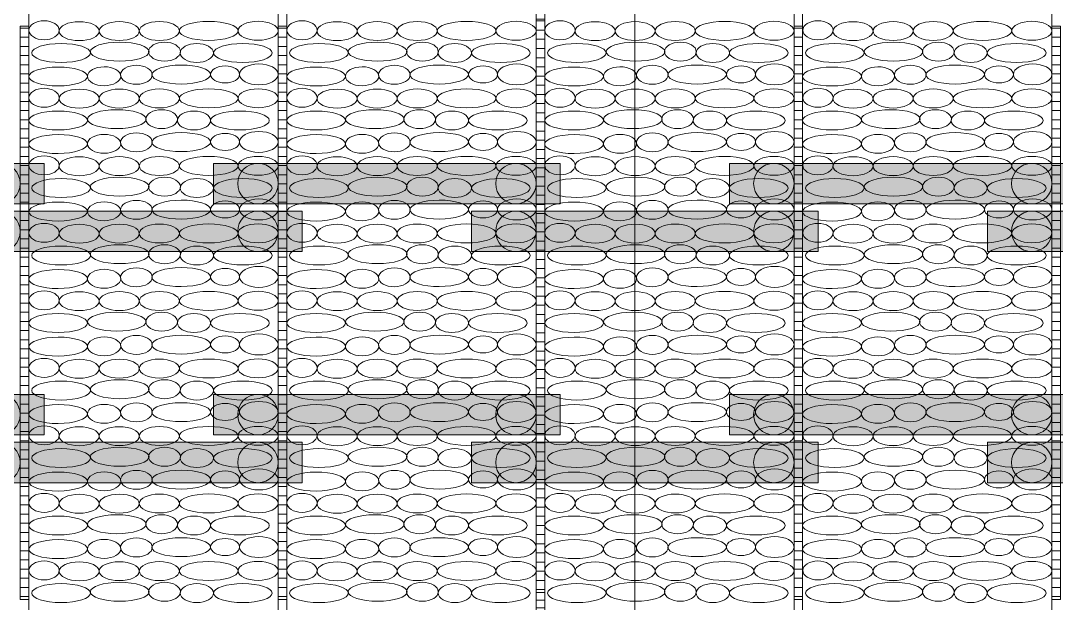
# Model space of a CAD drawing. Header units: inches. Extents: x 523 to 1492, y 69 to 539.
# Drawn here: x 876.34 to 912.2, y 355.06 to 375.24 of the extents above; entities that cross this region are included whole.
import ezdxf

# ---------------------------------------------------------------- set-up
doc = ezdxf.new("R2010")
doc.units = ezdxf.units.IN
doc.header["$MEASUREMENT"] = 0
pattern_1 = [(0, (17.8616, 0.25796), (1e-16, 0.3175), [])]

# ---------------------------------------------------------------- blocks, each defined once
blk = doc.blocks.new('Бут.полосы')
at = {"linetype": 'ByBlock', "lineweight": 15}
h = blk.add_hatch(dxfattribs=at)
h.set_pattern_fill('ANSI31', color=22, scale=0.1, angle=315, style=0)
h.set_pattern_definition(pattern_1)
h.paths.add_polyline_path([(1973.124, -4715.334), (1972.824, -4715.334), (1972.824, -4735.189), (1973.124, -4735.189)])
h = blk.add_hatch(dxfattribs=at)
h.set_pattern_fill('ANSI31', color=22, scale=0.1, angle=315, style=0)
h.set_pattern_definition([(0, (26.79356, 0.01436), (1e-16, 0.3175), [])])
h.paths.add_polyline_path([(1982.056, -4715.577), (1981.756, -4715.577), (1981.756, -4735.433), (1982.056, -4735.433)])
h = blk.add_hatch(dxfattribs=at)
h.set_pattern_fill('ANSI31', color=22, scale=0.1, angle=315, style=0)
h.set_pattern_definition([(0, (35.7254, 0.01436), (1e-16, 0.3175), [])])
h.paths.add_polyline_path([(1990.988, -4715.577), (1990.688, -4715.577), (1990.688, -4735.433), (1990.988, -4735.433)])
h = blk.add_hatch(dxfattribs=at)
h.set_pattern_fill('ANSI31', color=22, scale=0.1, angle=315, style=0)
h.set_pattern_definition([(0, (53.58904, 0.01436), (1e-16, 0.3175), [])])
h.paths.add_polyline_path([(2008.852, -4715.577), (2008.552, -4715.577), (2008.552, -4735.433), (2008.852, -4735.433)])
h = blk.add_hatch(dxfattribs=at)
h.set_pattern_fill('ANSI31', color=22, scale=0.1, angle=315, style=0)
h.set_pattern_definition([(0, (62.52087, 0.01436), (1e-16, 0.3175), [])])
h.paths.add_polyline_path([(2017.784, -4715.577), (2017.484, -4715.577), (2017.484, -4735.433), (2017.784, -4735.433)])
h = blk.add_hatch(dxfattribs=at)
h.set_pattern_fill('ANSI31', color=22, scale=0.1, angle=315, style=0)
h.set_pattern_definition(pattern_1)
h.paths.add_polyline_path([(1973.124, -4735.447), (1972.824, -4735.447), (1972.824, -4755.303), (1973.124, -4755.303)])
at = {"color": 7, "linetype": 'ByBlock', "lineweight": 15}
for points in [[(1973.124, -4775.784), (1981.756, -4775.784), (1981.756, -4691.934), (1973.124, -4691.934)], [(1982.056, -4776.027), (1990.688, -4776.027), (1990.688, -4691.934), (1982.056, -4691.934)], [(2008.852, -4776.027), (2017.484, -4776.027), (2017.484, -4691.934), (2008.852, -4691.934)], [(2017.784, -4776.027), (2026.416, -4776.027), (2026.416, -4691.934), (2017.784, -4691.934)]]:
    blk.add_lwpolyline(points, close=True, dxfattribs=at)
at = {"color": 22, "linetype": 'ByBlock', "lineweight": 15}
for points in [[(1973.124, -4715.334), (1972.824, -4715.334), (1972.824, -4735.189), (1973.124, -4735.189)], [(1982.056, -4715.577), (1981.756, -4715.577), (1981.756, -4735.433), (1982.056, -4735.433)], [(1990.988, -4715.577), (1990.688, -4715.577), (1990.688, -4735.433), (1990.988, -4735.433)], [(2008.852, -4715.577), (2008.552, -4715.577), (2008.552, -4735.433), (2008.852, -4735.433)], [(2017.784, -4715.577), (2017.484, -4715.577), (2017.484, -4735.433), (2017.784, -4735.433)], [(1973.124, -4735.447), (1972.824, -4735.447), (1972.824, -4755.303), (1973.124, -4755.303)]]:
    blk.add_lwpolyline(points, close=True, dxfattribs=at)
at = {"color": 253, "linetype": 'ByBlock', "lineweight": 15}
for centre, major_axis, ratio in [((1973.652, -4715.72), (-0.525, 0), 0.625314), ((1974.867, -4715.751), (0.694, 0), 0.47197), ((1976.255, -4715.747), (0.694, 0), 0.47197), ((1977.643, -4715.744), (0.694, 0), 0.47197), ((1979.353, -4715.741), (1.016, 0), 0.322367), ((1981.063, -4715.737), (0.694, 0), 0.47197), ((1982.584, -4715.72), (-0.525, 0), 0.625314), ((1983.799, -4715.751), (0.694, 0), 0.47197), ((1985.187, -4715.747), (0.694, 0), 0.47197), ((1986.575, -4715.744), (0.694, 0), 0.47197), ((1988.285, -4715.741), (1.016, 0), 0.322367), ((1989.994, -4715.737), (0.694, 0), 0.47197), ((2009.379, -4715.72), (-0.525, 0), 0.625314), ((2010.595, -4715.751), (0.694, 0), 0.47197), ((2011.982, -4715.747), (0.694, 0), 0.47197), ((2013.37, -4715.744), (0.694, 0), 0.47197), ((2015.08, -4715.741), (1.016, 0), 0.322367), ((2016.79, -4715.737), (0.694, 0), 0.47197), ((2018.311, -4715.72), (-0.525, 0), 0.625314), ((2019.527, -4715.751), (0.694, 0), 0.47197), ((2020.914, -4715.747), (0.694, 0), 0.47197), ((2022.302, -4715.744), (0.694, 0), 0.47197), ((2024.012, -4715.741), (1.016, 0), 0.322367), ((2025.722, -4715.737), (0.694, 0), 0.47197), ((1974.239, -4716.506), (1.016, 0), 0.322367), ((1976.271, -4716.461), (1.016, 0), 0.322367), ((1977.823, -4716.461), (0.549, 0), 0.596748), ((1980.534, -4716.506), (1.016, 0), 0.322367), ((1983.171, -4716.506), (1.016, 0), 0.322367), ((1985.203, -4716.461), (1.016, 0), 0.322367), ((1986.755, -4716.461), (0.549, 0), 0.596748), ((1989.466, -4716.506), (1.016, 0), 0.322367), ((2009.967, -4716.506), (1.016, 0), 0.322367), ((2011.999, -4716.461), (1.016, 0), 0.322367), ((2013.55, -4716.461), (0.549, 0), 0.596748), ((2016.261, -4716.506), (1.016, 0), 0.322367), ((2018.899, -4716.506), (1.016, 0), 0.322367), ((2020.931, -4716.461), (1.016, 0), 0.322367), ((2022.482, -4716.461), (0.549, 0), 0.596748), ((2025.193, -4716.506), (1.016, 0), 0.322367), ((1975.732, -4717.312), (0.575, 0.003), 0.569135), ((1979.921, -4717.247), (-0.502, 0), 0.586261), ((1981.09, -4717.247), (-0.667, 0), 0.543772), ((1984.664, -4717.312), (0.575, 0.003), 0.569135), ((1988.853, -4717.247), (-0.502, 0), 0.586261), ((1990.022, -4717.247), (-0.667, 0), 0.543772), ((2011.459, -4717.312), (0.575, 0.003), 0.569135), ((2015.648, -4717.247), (-0.502, 0), 0.586261), ((2016.817, -4717.247), (-0.667, 0), 0.543772), ((2020.391, -4717.312), (0.575, 0.003), 0.569135), ((2024.58, -4717.247), (-0.502, 0), 0.586261), ((2025.749, -4717.247), (-0.667, 0), 0.543772), ((1973.652, -4718.057), (-0.525, 0), 0.625314), ((1974.867, -4718.088), (0.694, 0), 0.47197), ((1976.255, -4718.084), (0.694, 0), 0.47197), ((1977.643, -4718.08), (0.694, 0), 0.47197), ((1979.353, -4718.077), (1.016, 0), 0.322367), ((1981.063, -4718.074), (0.694, 0), 0.47197), ((1982.584, -4718.057), (-0.525, 0), 0.625314), ((1983.799, -4718.088), (0.694, 0), 0.47197), ((1985.187, -4718.084), (0.694, 0), 0.47197), ((1986.575, -4718.08), (0.694, 0), 0.47197), ((1988.285, -4718.077), (1.016, 0), 0.322367), ((1989.994, -4718.074), (0.694, 0), 0.47197), ((2009.379, -4718.057), (-0.525, 0), 0.625314), ((2010.595, -4718.088), (0.694, 0), 0.47197), ((2011.982, -4718.084), (0.694, 0), 0.47197), ((2013.37, -4718.08), (0.694, 0), 0.47197), ((2015.08, -4718.077), (1.016, 0), 0.322367), ((2016.79, -4718.074), (0.694, 0), 0.47197), ((2018.311, -4718.057), (-0.525, 0), 0.625314), ((2019.527, -4718.088), (0.694, 0), 0.47197), ((2020.914, -4718.084), (0.694, 0), 0.47197), ((2022.302, -4718.08), (0.694, 0), 0.47197), ((2024.012, -4718.077), (1.016, 0), 0.322367), ((2025.722, -4718.074), (0.694, 0), 0.47197), ((1974.141, -4718.843), (1.016, 0), 0.322367), ((1976.173, -4718.797), (1.016, 0), 0.322367), ((1977.724, -4718.797), (0.549, 0), 0.596748), ((1980.435, -4718.843), (1.016, 0), 0.322367), ((1983.072, -4718.843), (1.016, 0), 0.322367), ((1985.104, -4718.797), (1.016, 0), 0.322367), ((1986.656, -4718.797), (0.549, 0), 0.596748), ((1989.367, -4718.843), (1.016, 0), 0.322367), ((2009.868, -4718.843), (1.016, 0), 0.322367), ((2011.9, -4718.797), (1.016, 0), 0.322367), ((2013.452, -4718.797), (0.549, 0), 0.596748), ((2016.162, -4718.843), (1.016, 0), 0.322367), ((2018.8, -4718.843), (1.016, 0), 0.322367), ((2020.832, -4718.797), (1.016, 0), 0.322367), ((2022.384, -4718.797), (0.549, 0), 0.596748), ((2025.094, -4718.843), (1.016, 0), 0.322367), ((1975.732, -4719.651), (0.575, 0.003), 0.569135), ((1979.921, -4719.586), (-0.502, 0), 0.586261), ((1981.09, -4719.586), (-0.667, 0), 0.543772), ((1984.664, -4719.651), (0.575, 0.003), 0.569135), ((1988.853, -4719.586), (-0.502, 0), 0.586261), ((1990.022, -4719.586), (-0.667, 0), 0.543772), ((2011.459, -4719.651), (0.575, 0.003), 0.569135), ((2015.648, -4719.586), (-0.502, 0), 0.586261), ((2016.817, -4719.586), (-0.667, 0), 0.543772), ((2020.391, -4719.651), (0.575, 0.003), 0.569135), ((2024.58, -4719.586), (-0.502, 0), 0.586261), ((2025.749, -4719.586), (-0.667, 0), 0.543772), ((1973.652, -4720.396), (-0.525, 0), 0.625314), ((1974.867, -4720.427), (0.694, 0), 0.47197), ((1976.255, -4720.423), (0.694, 0), 0.47197), ((1977.643, -4720.419), (0.694, 0), 0.47197), ((1979.353, -4720.416), (1.016, 0), 0.322367), ((1981.063, -4720.413), (0.694, 0), 0.47197), ((1982.584, -4720.396), (-0.525, 0), 0.625314), ((1983.799, -4720.427), (0.694, 0), 0.47197), ((1985.187, -4720.423), (0.694, 0), 0.47197), ((1986.575, -4720.419), (0.694, 0), 0.47197), ((1988.285, -4720.416), (1.016, 0), 0.322367), ((1989.994, -4720.413), (0.694, 0), 0.47197), ((2009.379, -4720.396), (-0.525, 0), 0.625314), ((2010.595, -4720.427), (0.694, 0), 0.47197), ((2011.982, -4720.423), (0.694, 0), 0.47197), ((2013.37, -4720.419), (0.694, 0), 0.47197), ((2015.08, -4720.416), (1.016, 0), 0.322367), ((2016.79, -4720.413), (0.694, 0), 0.47197), ((2018.311, -4720.396), (-0.525, 0), 0.625314), ((2019.527, -4720.427), (0.694, 0), 0.47197), ((2020.914, -4720.423), (0.694, 0), 0.47197), ((2022.302, -4720.419), (0.694, 0), 0.47197), ((2024.012, -4720.416), (1.016, 0), 0.322367), ((2025.722, -4720.413), (0.694, 0), 0.47197), ((1974.239, -4721.182), (1.016, 0), 0.322367), ((1976.271, -4721.136), (1.016, 0), 0.322367), ((1977.823, -4721.136), (0.549, 0), 0.596748), ((1980.534, -4721.182), (1.016, 0), 0.322367), ((1983.171, -4721.182), (1.016, 0), 0.322367), ((1985.203, -4721.136), (1.016, 0), 0.322367), ((1986.755, -4721.136), (0.549, 0), 0.596748), ((1989.466, -4721.182), (1.016, 0), 0.322367), ((2009.967, -4721.182), (1.016, 0), 0.322367), ((2011.999, -4721.136), (1.016, 0), 0.322367), ((2013.55, -4721.136), (0.549, 0), 0.596748), ((2016.261, -4721.182), (1.016, 0), 0.322367), ((2018.899, -4721.182), (1.016, 0), 0.322367), ((2020.931, -4721.136), (1.016, 0), 0.322367), ((2022.482, -4721.136), (0.549, 0), 0.596748), ((2025.193, -4721.182), (1.016, 0), 0.322367), ((1975.732, -4721.988), (0.575, 0.003), 0.569135), ((1979.921, -4721.923), (-0.502, 0), 0.586261), ((1981.09, -4721.923), (-0.667, 0), 0.543772), ((1984.664, -4721.988), (0.575, 0.003), 0.569135), ((1988.853, -4721.923), (-0.502, 0), 0.586261), ((1990.022, -4721.923), (-0.667, 0), 0.543772), ((2011.459, -4721.988), (0.575, 0.003), 0.569135), ((2015.648, -4721.923), (-0.502, 0), 0.586261), ((2016.817, -4721.923), (-0.667, 0), 0.543772), ((2020.391, -4721.988), (0.575, 0.003), 0.569135), ((2024.58, -4721.923), (-0.502, 0), 0.586261), ((2025.749, -4721.923), (-0.667, 0), 0.543772), ((1973.652, -4722.733), (-0.525, 0), 0.625314), ((1974.867, -4722.764), (0.694, 0), 0.47197), ((1976.255, -4722.76), (0.694, 0), 0.47197), ((1977.643, -4722.756), (0.694, 0), 0.47197), ((1979.353, -4722.753), (1.016, 0), 0.322367), ((1981.063, -4722.749), (0.694, 0), 0.47197), ((1982.584, -4722.733), (-0.525, 0), 0.625314), ((1983.799, -4722.764), (0.694, 0), 0.47197), ((1985.187, -4722.76), (0.694, 0), 0.47197), ((1986.575, -4722.756), (0.694, 0), 0.47197), ((1988.285, -4722.753), (1.016, 0), 0.322367), ((1989.994, -4722.749), (0.694, 0), 0.47197), ((2009.379, -4722.733), (-0.525, 0), 0.625314), ((2010.595, -4722.764), (0.694, 0), 0.47197), ((2011.982, -4722.76), (0.694, 0), 0.47197), ((2013.37, -4722.756), (0.694, 0), 0.47197), ((2015.08, -4722.753), (1.016, 0), 0.322367), ((2016.79, -4722.749), (0.694, 0), 0.47197), ((2018.311, -4722.733), (-0.525, 0), 0.625314), ((2019.527, -4722.764), (0.694, 0), 0.47197), ((2020.914, -4722.76), (0.694, 0), 0.47197), ((2022.302, -4722.756), (0.694, 0), 0.47197), ((2024.012, -4722.753), (1.016, 0), 0.322367), ((2025.722, -4722.749), (0.694, 0), 0.47197), ((1974.239, -4723.518), (1.016, 0), 0.322367), ((1976.271, -4723.473), (1.016, 0), 0.322367), ((1977.823, -4723.473), (0.549, 0), 0.596748), ((1980.534, -4723.518), (1.016, 0), 0.322367), ((1983.171, -4723.518), (1.016, 0), 0.322367), ((1985.203, -4723.473), (1.016, 0), 0.322367), ((1986.755, -4723.473), (0.549, 0), 0.596748), ((1989.466, -4723.518), (1.016, 0), 0.322367), ((2009.967, -4723.518), (1.016, 0), 0.322367), ((2011.999, -4723.473), (1.016, 0), 0.322367), ((2013.55, -4723.473), (0.549, 0), 0.596748), ((2016.261, -4723.518), (1.016, 0), 0.322367), ((2018.899, -4723.518), (1.016, 0), 0.322367), ((2020.931, -4723.473), (1.016, 0), 0.322367), ((2022.482, -4723.473), (0.549, 0), 0.596748), ((2025.193, -4723.518), (1.016, 0), 0.322367), ((1979.921, -4724.259), (-0.502, 0), 0.586261), ((1981.09, -4724.259), (-0.667, 0), 0.543772), ((1988.853, -4724.259), (-0.502, 0), 0.586261), ((1990.022, -4724.259), (-0.667, 0), 0.543772), ((2015.648, -4724.259), (-0.502, 0), 0.586261), ((2016.817, -4724.259), (-0.667, 0), 0.543772), ((2024.58, -4724.259), (-0.502, 0), 0.586261), ((2025.749, -4724.259), (-0.667, 0), 0.543772), ((1975.732, -4724.324), (0.575, 0.003), 0.569135), ((1984.664, -4724.324), (0.575, 0.003), 0.569135), ((2011.459, -4724.324), (0.575, 0.003), 0.569135), ((2020.391, -4724.324), (0.575, 0.003), 0.569135), ((1973.652, -4725.069), (-0.525, 0), 0.625314), ((1974.867, -4725.1), (0.694, 0), 0.47197), ((1976.255, -4725.097), (0.694, 0), 0.47197), ((1977.643, -4725.093), (0.694, 0), 0.47197), ((1979.353, -4725.09), (1.016, 0), 0.322367), ((1981.063, -4725.086), (0.694, 0), 0.47197), ((1982.584, -4725.069), (-0.525, 0), 0.625314), ((1983.799, -4725.1), (0.694, 0), 0.47197), ((1985.187, -4725.097), (0.694, 0), 0.47197), ((1986.575, -4725.093), (0.694, 0), 0.47197), ((1988.285, -4725.09), (1.016, 0), 0.322367), ((1989.994, -4725.086), (0.694, 0), 0.47197), ((2009.379, -4725.069), (-0.525, 0), 0.625314), ((2010.595, -4725.1), (0.694, 0), 0.47197), ((2011.982, -4725.097), (0.694, 0), 0.47197), ((2013.37, -4725.093), (0.694, 0), 0.47197), ((2015.08, -4725.09), (1.016, 0), 0.322367), ((2016.79, -4725.086), (0.694, 0), 0.47197), ((2018.311, -4725.069), (-0.525, 0), 0.625314), ((2019.527, -4725.1), (0.694, 0), 0.47197), ((2020.914, -4725.097), (0.694, 0), 0.47197), ((2022.302, -4725.093), (0.694, 0), 0.47197), ((2024.012, -4725.09), (1.016, 0), 0.322367), ((2025.722, -4725.086), (0.694, 0), 0.47197), ((1974.141, -4725.855), (1.016, 0), 0.322367), ((1976.173, -4725.81), (1.016, 0), 0.322367), ((1977.724, -4725.81), (0.549, 0), 0.596748), ((1980.435, -4725.855), (1.016, 0), 0.322367), ((1983.072, -4725.855), (1.016, 0), 0.322367), ((1985.104, -4725.81), (1.016, 0), 0.322367), ((1986.656, -4725.81), (0.549, 0), 0.596748), ((1989.367, -4725.855), (1.016, 0), 0.322367), ((2009.868, -4725.855), (1.016, 0), 0.322367), ((2011.9, -4725.81), (1.016, 0), 0.322367), ((2013.452, -4725.81), (0.549, 0), 0.596748), ((2016.162, -4725.855), (1.016, 0), 0.322367), ((2018.8, -4725.855), (1.016, 0), 0.322367), ((2020.832, -4725.81), (1.016, 0), 0.322367), ((2022.384, -4725.81), (0.549, 0), 0.596748), ((2025.094, -4725.855), (1.016, 0), 0.322367), ((1975.732, -4726.664), (0.575, 0.003), 0.569135), ((1979.921, -4726.598), (-0.502, 0), 0.586261), ((1981.09, -4726.598), (-0.667, 0), 0.543772), ((1984.664, -4726.664), (0.575, 0.003), 0.569135), ((1988.853, -4726.598), (-0.502, 0), 0.586261), ((1990.022, -4726.598), (-0.667, 0), 0.543772), ((2011.459, -4726.664), (0.575, 0.003), 0.569135), ((2015.648, -4726.598), (-0.502, 0), 0.586261), ((2016.817, -4726.598), (-0.667, 0), 0.543772), ((2020.391, -4726.664), (0.575, 0.003), 0.569135), ((2024.58, -4726.598), (-0.502, 0), 0.586261), ((2025.749, -4726.598), (-0.667, 0), 0.543772), ((1973.652, -4727.408), (-0.525, 0), 0.625314), ((1974.867, -4727.439), (0.694, 0), 0.47197), ((1976.255, -4727.436), (0.694, 0), 0.47197), ((1977.643, -4727.432), (0.694, 0), 0.47197), ((1979.353, -4727.429), (1.016, 0), 0.322367), ((1981.063, -4727.425), (0.694, 0), 0.47197), ((1982.584, -4727.408), (-0.525, 0), 0.625314), ((1983.799, -4727.439), (0.694, 0), 0.47197), ((1985.187, -4727.436), (0.694, 0), 0.47197), ((1986.575, -4727.432), (0.694, 0), 0.47197), ((1988.285, -4727.429), (1.016, 0), 0.322367), ((1989.994, -4727.425), (0.694, 0), 0.47197), ((2009.379, -4727.408), (-0.525, 0), 0.625314), ((2010.595, -4727.439), (0.694, 0), 0.47197), ((2011.982, -4727.436), (0.694, 0), 0.47197), ((2013.37, -4727.432), (0.694, 0), 0.47197), ((2015.08, -4727.429), (1.016, 0), 0.322367), ((2016.79, -4727.425), (0.694, 0), 0.47197), ((2018.311, -4727.408), (-0.525, 0), 0.625314), ((2019.527, -4727.439), (0.694, 0), 0.47197), ((2020.914, -4727.436), (0.694, 0), 0.47197), ((2022.302, -4727.432), (0.694, 0), 0.47197), ((2024.012, -4727.429), (1.016, 0), 0.322367), ((2025.722, -4727.425), (0.694, 0), 0.47197), ((1974.239, -4728.194), (1.016, 0), 0.322367), ((1976.271, -4728.149), (1.016, 0), 0.322367), ((1977.823, -4728.149), (0.549, 0), 0.596748), ((1980.534, -4728.194), (1.016, 0), 0.322367), ((1983.171, -4728.194), (1.016, 0), 0.322367), ((1985.203, -4728.149), (1.016, 0), 0.322367), ((1986.755, -4728.149), (0.549, 0), 0.596748), ((1989.466, -4728.194), (1.016, 0), 0.322367), ((2009.967, -4728.194), (1.016, 0), 0.322367), ((2011.999, -4728.149), (1.016, 0), 0.322367), ((2013.55, -4728.149), (0.549, 0), 0.596748), ((2016.261, -4728.194), (1.016, 0), 0.322367), ((2018.899, -4728.194), (1.016, 0), 0.322367), ((2020.931, -4728.149), (1.016, 0), 0.322367), ((2022.482, -4728.149), (0.549, 0), 0.596748), ((2025.193, -4728.194), (1.016, 0), 0.322367), ((1979.921, -4728.935), (-0.502, 0), 0.586261), ((1981.09, -4728.935), (-0.667, 0), 0.543772), ((1988.853, -4728.935), (-0.502, 0), 0.586261), ((1990.022, -4728.935), (-0.667, 0), 0.543772), ((2015.648, -4728.935), (-0.502, 0), 0.586261), ((2016.817, -4728.935), (-0.667, 0), 0.543772), ((2024.58, -4728.935), (-0.502, 0), 0.586261), ((2025.749, -4728.935), (-0.667, 0), 0.543772), ((1975.732, -4729), (0.575, 0.003), 0.569135), ((1984.664, -4729), (0.575, 0.003), 0.569135), ((2011.459, -4729), (0.575, 0.003), 0.569135), ((2020.391, -4729), (0.575, 0.003), 0.569135), ((1973.652, -4729.745), (-0.525, 0), 0.625314), ((1974.867, -4729.776), (0.694, 0), 0.47197), ((1976.255, -4729.772), (0.694, 0), 0.47197), ((1977.643, -4729.769), (0.694, 0), 0.47197), ((1979.353, -4729.765), (1.016, 0), 0.322367), ((1981.063, -4729.762), (0.694, 0), 0.47197), ((1982.584, -4729.745), (-0.525, 0), 0.625314), ((1983.799, -4729.776), (0.694, 0), 0.47197), ((1985.187, -4729.772), (0.694, 0), 0.47197), ((1986.575, -4729.769), (0.694, 0), 0.47197), ((1988.285, -4729.765), (1.016, 0), 0.322367), ((1989.994, -4729.762), (0.694, 0), 0.47197), ((2009.379, -4729.745), (-0.525, 0), 0.625314), ((2010.595, -4729.776), (0.694, 0), 0.47197), ((2011.982, -4729.772), (0.694, 0), 0.47197), ((2013.37, -4729.769), (0.694, 0), 0.47197), ((2015.08, -4729.765), (1.016, 0), 0.322367), ((2016.79, -4729.762), (0.694, 0), 0.47197), ((2018.311, -4729.745), (-0.525, 0), 0.625314), ((2019.527, -4729.776), (0.694, 0), 0.47197), ((2020.914, -4729.772), (0.694, 0), 0.47197), ((2022.302, -4729.769), (0.694, 0), 0.47197), ((2024.012, -4729.765), (1.016, 0), 0.322367), ((2025.722, -4729.762), (0.694, 0), 0.47197), ((1974.239, -4730.531), (1.016, 0), 0.322367), ((1976.271, -4730.486), (1.016, 0), 0.322367), ((1977.823, -4730.486), (0.549, 0), 0.596748), ((1980.534, -4730.531), (1.016, 0), 0.322367), ((1983.171, -4730.531), (1.016, 0), 0.322367), ((1985.203, -4730.486), (1.016, 0), 0.322367), ((1986.755, -4730.486), (0.549, 0), 0.596748), ((1989.466, -4730.531), (1.016, 0), 0.322367), ((2009.967, -4730.531), (1.016, 0), 0.322367), ((2011.999, -4730.486), (1.016, 0), 0.322367), ((2013.55, -4730.486), (0.549, 0), 0.596748), ((2016.261, -4730.531), (1.016, 0), 0.322367), ((2018.899, -4730.531), (1.016, 0), 0.322367), ((2020.931, -4730.486), (1.016, 0), 0.322367), ((2022.482, -4730.486), (0.549, 0), 0.596748), ((2025.193, -4730.531), (1.016, 0), 0.322367), ((1975.732, -4731.337), (0.575, 0.003), 0.569135), ((1979.921, -4731.272), (-0.502, 0), 0.586261), ((1981.09, -4731.272), (-0.667, 0), 0.543772), ((1984.664, -4731.337), (0.575, 0.003), 0.569135), ((1988.853, -4731.272), (-0.502, 0), 0.586261), ((1990.022, -4731.272), (-0.667, 0), 0.543772), ((2011.459, -4731.337), (0.575, 0.003), 0.569135), ((2015.648, -4731.272), (-0.502, 0), 0.586261), ((2016.817, -4731.272), (-0.667, 0), 0.543772), ((2020.391, -4731.337), (0.575, 0.003), 0.569135), ((2024.58, -4731.272), (-0.502, 0), 0.586261), ((2025.749, -4731.272), (-0.667, 0), 0.543772), ((1973.652, -4732.082), (-0.525, 0), 0.625314), ((1974.867, -4732.113), (0.694, 0), 0.47197), ((1976.255, -4732.109), (0.694, 0), 0.47197), ((1977.643, -4732.105), (0.694, 0), 0.47197), ((1979.353, -4732.102), (1.016, 0), 0.322367), ((1981.063, -4732.098), (0.694, 0), 0.47197), ((1982.584, -4732.082), (-0.525, 0), 0.625314), ((1983.799, -4732.113), (0.694, 0), 0.47197), ((1985.187, -4732.109), (0.694, 0), 0.47197), ((1986.575, -4732.105), (0.694, 0), 0.47197), ((1988.285, -4732.102), (1.016, 0), 0.322367), ((1989.994, -4732.098), (0.694, 0), 0.47197), ((2009.379, -4732.082), (-0.525, 0), 0.625314), ((2010.595, -4732.113), (0.694, 0), 0.47197), ((2011.982, -4732.109), (0.694, 0), 0.47197), ((2013.37, -4732.105), (0.694, 0), 0.47197), ((2015.08, -4732.102), (1.016, 0), 0.322367), ((2016.79, -4732.098), (0.694, 0), 0.47197), ((2018.311, -4732.082), (-0.525, 0), 0.625314), ((2019.527, -4732.113), (0.694, 0), 0.47197), ((2020.914, -4732.109), (0.694, 0), 0.47197), ((2022.302, -4732.105), (0.694, 0), 0.47197), ((2024.012, -4732.102), (1.016, 0), 0.322367), ((2025.722, -4732.098), (0.694, 0), 0.47197), ((1974.141, -4732.867), (1.016, 0), 0.322367), ((1976.173, -4732.822), (1.016, 0), 0.322367), ((1977.724, -4732.822), (0.549, 0), 0.596748), ((1980.435, -4732.867), (1.016, 0), 0.322367), ((1983.072, -4732.867), (1.016, 0), 0.322367), ((1985.104, -4732.822), (1.016, 0), 0.322367), ((1986.656, -4732.822), (0.549, 0), 0.596748), ((1989.367, -4732.867), (1.016, 0), 0.322367), ((2009.868, -4732.867), (1.016, 0), 0.322367), ((2011.9, -4732.822), (1.016, 0), 0.322367), ((2013.452, -4732.822), (0.549, 0), 0.596748), ((2016.162, -4732.867), (1.016, 0), 0.322367), ((2018.8, -4732.867), (1.016, 0), 0.322367), ((2020.832, -4732.822), (1.016, 0), 0.322367), ((2022.384, -4732.822), (0.549, 0), 0.596748), ((2025.094, -4732.867), (1.016, 0), 0.322367), ((1979.921, -4733.611), (-0.502, 0), 0.586261), ((1981.09, -4733.611), (-0.667, 0), 0.543772), ((1988.853, -4733.611), (-0.502, 0), 0.586261), ((1990.022, -4733.611), (-0.667, 0), 0.543772), ((2015.648, -4733.611), (-0.502, 0), 0.586261), ((2016.817, -4733.611), (-0.667, 0), 0.543772), ((2024.58, -4733.611), (-0.502, 0), 0.586261), ((2025.749, -4733.611), (-0.667, 0), 0.543772), ((1975.732, -4733.676), (0.575, 0.003), 0.569135), ((1984.664, -4733.676), (0.575, 0.003), 0.569135), ((2011.459, -4733.676), (0.575, 0.003), 0.569135), ((2020.391, -4733.676), (0.575, 0.003), 0.569135), ((1973.652, -4734.421), (-0.525, 0), 0.625314), ((1974.867, -4734.452), (0.694, 0), 0.47197), ((1976.255, -4734.448), (0.694, 0), 0.47197), ((1977.643, -4734.444), (0.694, 0), 0.47197), ((1979.353, -4734.441), (1.016, 0), 0.322367), ((1981.063, -4734.438), (0.694, 0), 0.47197), ((1982.584, -4734.421), (-0.525, 0), 0.625314), ((1983.799, -4734.452), (0.694, 0), 0.47197), ((1985.187, -4734.448), (0.694, 0), 0.47197), ((1986.575, -4734.444), (0.694, 0), 0.47197), ((1988.285, -4734.441), (1.016, 0), 0.322367), ((1989.994, -4734.438), (0.694, 0), 0.47197), ((2009.379, -4734.421), (-0.525, 0), 0.625314), ((2010.595, -4734.452), (0.694, 0), 0.47197), ((2011.982, -4734.448), (0.694, 0), 0.47197), ((2013.37, -4734.444), (0.694, 0), 0.47197), ((2015.08, -4734.441), (1.016, 0), 0.322367), ((2016.79, -4734.438), (0.694, 0), 0.47197), ((2018.311, -4734.421), (-0.525, 0), 0.625314), ((2019.527, -4734.452), (0.694, 0), 0.47197), ((2020.914, -4734.448), (0.694, 0), 0.47197), ((2022.302, -4734.444), (0.694, 0), 0.47197), ((2024.012, -4734.441), (1.016, 0), 0.322367), ((2025.722, -4734.438), (0.694, 0), 0.47197), ((1974.239, -4735.206), (1.016, 0), 0.322367), ((1976.271, -4735.161), (1.016, 0), 0.322367), ((1977.823, -4735.161), (0.549, 0), 0.596748), ((1980.534, -4735.206), (1.016, 0), 0.322367), ((1983.171, -4735.206), (1.016, 0), 0.322367), ((1985.203, -4735.161), (1.016, 0), 0.322367), ((1986.755, -4735.161), (0.549, 0), 0.596748), ((1989.466, -4735.206), (1.016, 0), 0.322367), ((2009.967, -4735.206), (1.016, 0), 0.322367), ((2011.999, -4735.161), (1.016, 0), 0.322367), ((2013.55, -4735.161), (0.549, 0), 0.596748), ((2016.261, -4735.206), (1.016, 0), 0.322367), ((2018.899, -4735.206), (1.016, 0), 0.322367), ((2020.931, -4735.161), (1.016, 0), 0.322367), ((2022.482, -4735.161), (0.549, 0), 0.596748), ((2025.193, -4735.206), (1.016, 0), 0.322367)]:
    blk.add_ellipse(centre, major_axis=major_axis, ratio=ratio, dxfattribs=at)
at = {"color": 253, "linetype": 'ByBlock', "lineweight": 15, "extrusion": (0, 0, -1)}
for centre, major_axis, ratio in [((1978.942, -4716.506), (-0.575, 0), 0.569135), ((1987.874, -4716.506), (-0.575, 0), 0.569135), ((2014.67, -4716.506), (-0.575, 0), 0.569135), ((2023.602, -4716.506), (-0.575, 0), 0.569135), ((1974.14, -4717.32), (-1.016, -0.005), 0.322367), ((1976.851, -4717.261), (-0.549, -0.003), 0.596748), ((1978.402, -4717.253), (-1.016, -0.005), 0.322367), ((1983.072, -4717.32), (-1.016, -0.005), 0.322367), ((1985.782, -4717.261), (-0.549, -0.003), 0.596748), ((1987.334, -4717.253), (-1.016, -0.005), 0.322367), ((2009.868, -4717.32), (-1.016, -0.005), 0.322367), ((2012.578, -4717.261), (-0.549, -0.003), 0.596748), ((2014.13, -4717.253), (-1.016, -0.005), 0.322367), ((2018.8, -4717.32), (-1.016, -0.005), 0.322367), ((2021.51, -4717.261), (-0.549, -0.003), 0.596748), ((2023.062, -4717.253), (-1.016, -0.005), 0.322367), ((1978.844, -4718.843), (-0.575, 0), 0.569135), ((1987.775, -4718.843), (-0.575, 0), 0.569135), ((2014.571, -4718.843), (-0.575, 0), 0.569135), ((2023.503, -4718.843), (-0.575, 0), 0.569135), ((1974.14, -4719.659), (-1.016, -0.005), 0.322367), ((1976.851, -4719.6), (-0.549, -0.003), 0.596748), ((1978.402, -4719.592), (-1.016, -0.005), 0.322367), ((1983.072, -4719.659), (-1.016, -0.005), 0.322367), ((1985.782, -4719.6), (-0.549, -0.003), 0.596748), ((1987.334, -4719.592), (-1.016, -0.005), 0.322367), ((2009.868, -4719.659), (-1.016, -0.005), 0.322367), ((2012.578, -4719.6), (-0.549, -0.003), 0.596748), ((2014.13, -4719.592), (-1.016, -0.005), 0.322367), ((2018.8, -4719.659), (-1.016, -0.005), 0.322367), ((2021.51, -4719.6), (-0.549, -0.003), 0.596748), ((2023.062, -4719.592), (-1.016, -0.005), 0.322367), ((1978.942, -4721.182), (-0.575, 0), 0.569135), ((1987.874, -4721.182), (-0.575, 0), 0.569135), ((2014.67, -4721.182), (-0.575, 0), 0.569135), ((2023.602, -4721.182), (-0.575, 0), 0.569135), ((1974.14, -4721.996), (-1.016, -0.005), 0.322367), ((1976.851, -4721.937), (-0.549, -0.003), 0.596748), ((1978.402, -4721.929), (-1.016, -0.005), 0.322367), ((1983.072, -4721.996), (-1.016, -0.005), 0.322367), ((1985.782, -4721.937), (-0.549, -0.003), 0.596748), ((1987.334, -4721.929), (-1.016, -0.005), 0.322367), ((2009.868, -4721.996), (-1.016, -0.005), 0.322367), ((2012.578, -4721.937), (-0.549, -0.003), 0.596748), ((2014.13, -4721.929), (-1.016, -0.005), 0.322367), ((2018.8, -4721.996), (-1.016, -0.005), 0.322367), ((2021.51, -4721.937), (-0.549, -0.003), 0.596748), ((2023.062, -4721.929), (-1.016, -0.005), 0.322367), ((1978.942, -4723.518), (-0.575, 0), 0.569135), ((1987.874, -4723.518), (-0.575, 0), 0.569135), ((2014.67, -4723.518), (-0.575, 0), 0.569135), ((2023.602, -4723.518), (-0.575, 0), 0.569135), ((1976.851, -4724.273), (-0.549, -0.003), 0.596748), ((1978.402, -4724.265), (-1.016, -0.005), 0.322367), ((1985.782, -4724.273), (-0.549, -0.003), 0.596748), ((1987.334, -4724.265), (-1.016, -0.005), 0.322367), ((2012.578, -4724.273), (-0.549, -0.003), 0.596748), ((2014.13, -4724.265), (-1.016, -0.005), 0.322367), ((2021.51, -4724.273), (-0.549, -0.003), 0.596748), ((2023.062, -4724.265), (-1.016, -0.005), 0.322367), ((1974.14, -4724.333), (-1.016, -0.005), 0.322367), ((1983.072, -4724.333), (-1.016, -0.005), 0.322367), ((2009.868, -4724.333), (-1.016, -0.005), 0.322367), ((2018.8, -4724.333), (-1.016, -0.005), 0.322367), ((1978.844, -4725.855), (-0.575, 0), 0.569135), ((1987.775, -4725.855), (-0.575, 0), 0.569135), ((2014.571, -4725.855), (-0.575, 0), 0.569135), ((2023.503, -4725.855), (-0.575, 0), 0.569135), ((1974.14, -4726.672), (-1.016, -0.005), 0.322367), ((1976.851, -4726.613), (-0.549, -0.003), 0.596748), ((1978.402, -4726.605), (-1.016, -0.005), 0.322367), ((1983.072, -4726.672), (-1.016, -0.005), 0.322367), ((1985.782, -4726.613), (-0.549, -0.003), 0.596748), ((1987.334, -4726.605), (-1.016, -0.005), 0.322367), ((2009.868, -4726.672), (-1.016, -0.005), 0.322367), ((2012.578, -4726.613), (-0.549, -0.003), 0.596748), ((2014.13, -4726.605), (-1.016, -0.005), 0.322367), ((2018.8, -4726.672), (-1.016, -0.005), 0.322367), ((2021.51, -4726.613), (-0.549, -0.003), 0.596748), ((2023.062, -4726.605), (-1.016, -0.005), 0.322367), ((1978.942, -4728.194), (-0.575, 0), 0.569135), ((1987.874, -4728.194), (-0.575, 0), 0.569135), ((2014.67, -4728.194), (-0.575, 0), 0.569135), ((2023.602, -4728.194), (-0.575, 0), 0.569135), ((1976.851, -4728.949), (-0.549, -0.003), 0.596748), ((1978.402, -4728.941), (-1.016, -0.005), 0.322367), ((1985.782, -4728.949), (-0.549, -0.003), 0.596748), ((1987.334, -4728.941), (-1.016, -0.005), 0.322367), ((2012.578, -4728.949), (-0.549, -0.003), 0.596748), ((2014.13, -4728.941), (-1.016, -0.005), 0.322367), ((2021.51, -4728.949), (-0.549, -0.003), 0.596748), ((2023.062, -4728.941), (-1.016, -0.005), 0.322367), ((1974.14, -4729.008), (-1.016, -0.005), 0.322367), ((1983.072, -4729.008), (-1.016, -0.005), 0.322367), ((2009.868, -4729.008), (-1.016, -0.005), 0.322367), ((2018.8, -4729.008), (-1.016, -0.005), 0.322367), ((1978.942, -4730.531), (-0.575, 0), 0.569135), ((1987.874, -4730.531), (-0.575, 0), 0.569135), ((2014.67, -4730.531), (-0.575, 0), 0.569135), ((2023.602, -4730.531), (-0.575, 0), 0.569135), ((1974.14, -4731.345), (-1.016, -0.005), 0.322367), ((1976.851, -4731.286), (-0.549, -0.003), 0.596748), ((1978.402, -4731.278), (-1.016, -0.005), 0.322367), ((1983.072, -4731.345), (-1.016, -0.005), 0.322367), ((1985.782, -4731.286), (-0.549, -0.003), 0.596748), ((1987.334, -4731.278), (-1.016, -0.005), 0.322367), ((2009.868, -4731.345), (-1.016, -0.005), 0.322367), ((2012.578, -4731.286), (-0.549, -0.003), 0.596748), ((2014.13, -4731.278), (-1.016, -0.005), 0.322367), ((2018.8, -4731.345), (-1.016, -0.005), 0.322367), ((2021.51, -4731.286), (-0.549, -0.003), 0.596748), ((2023.062, -4731.278), (-1.016, -0.005), 0.322367), ((1978.844, -4732.867), (-0.575, 0), 0.569135), ((1987.775, -4732.867), (-0.575, 0), 0.569135), ((2014.571, -4732.867), (-0.575, 0), 0.569135), ((2023.503, -4732.867), (-0.575, 0), 0.569135), ((1976.851, -4733.625), (-0.549, -0.003), 0.596748), ((1978.402, -4733.617), (-1.016, -0.005), 0.322367), ((1985.782, -4733.625), (-0.549, -0.003), 0.596748), ((1987.334, -4733.617), (-1.016, -0.005), 0.322367), ((2012.578, -4733.625), (-0.549, -0.003), 0.596748), ((2014.13, -4733.617), (-1.016, -0.005), 0.322367), ((2021.51, -4733.625), (-0.549, -0.003), 0.596748), ((2023.062, -4733.617), (-1.016, -0.005), 0.322367), ((1974.14, -4733.684), (-1.016, -0.005), 0.322367), ((1983.072, -4733.684), (-1.016, -0.005), 0.322367), ((2009.868, -4733.684), (-1.016, -0.005), 0.322367), ((2018.8, -4733.684), (-1.016, -0.005), 0.322367), ((1978.942, -4735.206), (-0.575, 0), 0.569135), ((1987.874, -4735.206), (-0.575, 0), 0.569135), ((2014.67, -4735.206), (-0.575, 0), 0.569135), ((2023.602, -4735.206), (-0.575, 0), 0.569135)]:
    blk.add_ellipse(centre, major_axis=major_axis, ratio=ratio, dxfattribs=at)
blk = doc.blocks.new('S - 140')
at = {"linetype": 'ByBlock', "lineweight": 15}
h = blk.add_hatch(color=7, dxfattribs=at)
edge = h.paths.add_edge_path()
edge.add_arc((1417, -1396.7), 70, 0, 360)
at = {"color": 7, "linetype": 'ByBlock', "lineweight": 15}
blk.add_circle((1417, -1396.7), 70, dxfattribs=at)
blk = doc.blocks.new('2 стойки под брус')
at = {"linetype": 'ByBlock', "lineweight": 15}
blk.add_hatch(color=254, dxfattribs=at).paths.add_polyline_path([(1908.082, -1350.965), (1908.082, -1349.565), (1920.082, -1349.565), (1920.082, -1350.965)])
at = {"color": 7, "linetype": 'ByBlock', "lineweight": 15}
blk.add_lwpolyline([(1908.082, -1350.965), (1908.082, -1349.565), (1920.082, -1349.565), (1920.082, -1350.965), (1908.082, -1350.965)], dxfattribs=at)
at = {"color": 7, "linetype": 'ByBlock', "lineweight": 15, "xscale": 0.009999999999990905, "yscale": 0.009999999999990905, "zscale": 0.009999999999990905}
for p in [(1895.447, -1336.298), (1904.379, -1336.298)]:
    blk.add_blockref('S - 140', p, dxfattribs=at)

msp = doc.modelspace()

# ---------------------------------------------------------------- linework, layer by layer
at = {"color": 252, "linetype": 'ByBlock', "lineweight": 15}
msp.add_line((897.606, 69.4), (897.606, 538.961), dxfattribs=at)

# ---------------------------------------------------------------- block references
at = {"color": 7, "linetype": 'ByBlock', "lineweight": 15}
for name, p in [('Бут.полосы', (-1132.227, 5090.624)), ('Бут.полосы', (-1078.636, 5090.624)), ('2 стойки под брус', (-1042.923, 1719.862)), ('2 стойки под брус', (-1025.059, 1719.862)), ('2 стойки под брус', (-1007.196, 1719.862)), ('2 стойки под брус', (-1042.923, 1711.862)), ('2 стойки под брус', (-1025.059, 1711.862)), ('2 стойки под брус', (-1007.196, 1711.862))]:
    msp.add_blockref(name, p, dxfattribs=at)
at = {"color": 7, "linetype": 'ByBlock', "lineweight": 15, "xscale": -1, "rotation": 180}
for p in [(-1033.991, -982.326), (-1016.127, -982.326), (-998.264, -982.326), (-1033.991, -990.326), (-1016.127, -990.326), (-998.264, -990.326)]:
    msp.add_blockref('2 стойки под брус', p, dxfattribs=at)

doc.saveas('drawing.dxf')
